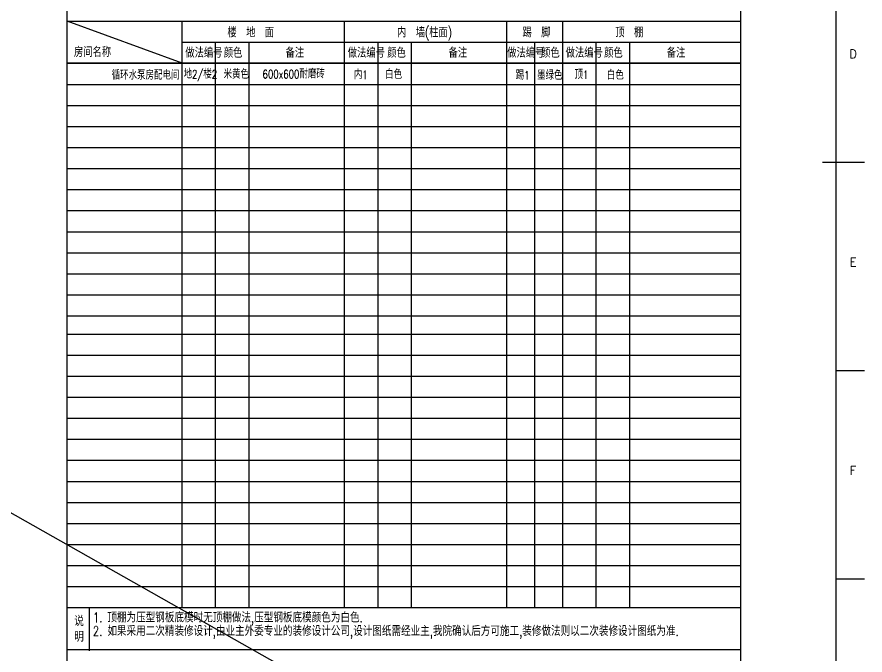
# Model space of a CAD drawing. Header units: millimetres. Extents: x 272502 to 382320, y 153465 to 264763.
# Drawn here: x 352103 to 382320, y 217472 to 240215 of the extents above; entities that cross this region are included whole.
import ezdxf
from ezdxf.enums import TextEntityAlignment as Align

# ---------------------------------------------------------------- set-up
doc = ezdxf.new("R2010")
doc.units = ezdxf.units.MM
doc.header["$LTSCALE"] = 1000
doc.layers.get('0').update_dxf_attribs({"color": 8})
for name, color, linetype in [('-人员定位', 6, 'Continuous'), ('PUB_TEXT', 8, 'Continuous'), ('工程做法表', 8, 'Continuous')]:
    doc.layers.add(name, color=color, linetype=linetype)
doc.styles.add('BIGFONT', font='geditxt.shx', dxfattribs={"bigfont": 'hztxt.shx'})
doc.styles.add('HZ', font='geditxt.shx', dxfattribs={"width": 0.75, "bigfont": 'hzfs_1.shx'})
doc.styles.get("Standard").update_dxf_attribs({"font": 'txt', "bigfont": 'gbcbig.shx'})

# ---------------------------------------------------------------- blocks, each defined once
blk = doc.blocks.new('GEDI_WK_A11')
at = {"color": 3}
for p, q in [((1040, 297), (1050, 297)), ((1040, 222.75), (1050, 222.75)), ((1040, 148.5), (1050, 148.5))]:
    blk.add_line(p, q, dxfattribs=at)
blk.add_lwpolyline([(0, 0, 0.1, 0.1, 0), (1050, 0, 0.1, 0.1, 0), (1050, 594, 0.1, 0.1, 0), (0, 594, 0.1, 0.1, 0)], format="xyseb", close=True, dxfattribs=at)
blk.add_lwpolyline([(25, 10), (1040, 10), (1040, 584), (25, 584)], close=True, dxfattribs=at)
blk.add_lwpolyline([(1035, 297, 0.5, 0.5, 0), (1050, 297, 0.5, 0.5, 0)], format="xyseb", dxfattribs=at)
for s, p in [('D', (1046, 334.12)), ('E', (1046, 259.88)), ('F', (1046, 185.62))]:
    blk.add_text(s, height=3, dxfattribs=at).set_placement(p, align=Align.CENTER)

msp = doc.modelspace()

# ---------------------------------------------------------------- linework, layer by layer
at = {"layer": '-人员定位'}
msp.add_line((277294.7, 264737.7), (382294.7, 205337.7), dxfattribs=at)
at = {"layer": '工程做法表'}
for p, q in [((357986.4, 238562.3), (353886.4, 240062.3)), ((353886.4, 240062.3), (377886.4, 240062.3)), ((357986.4, 239312.3), (377886.4, 239312.3)), ((359180.1, 219162.3), (359180.1, 239312.3)), ((360373.9, 219162.3), (360373.9, 239312.3)), ((364967.6, 219162.3), (364967.6, 239312.3)), ((366161.4, 219162.3), (366161.4, 239312.3)), ((370555.1, 219162.3), (370555.1, 239312.3)), ((371548.9, 219162.3), (371548.9, 239312.3)), ((372742.6, 219162.3), (372742.6, 239312.3)), ((373936.4, 219162.3), (373936.4, 239312.3)), ((377886.4, 238562.3), (353886.4, 238562.3)), ((353886.4, 238562.3), (377886.4, 238562.3)), ((353886.4, 237812.3), (377886.4, 237812.3)), ((353886.4, 237062.3), (377886.4, 237062.3)), ((353886.4, 236312.3), (377886.4, 236312.3)), ((353886.4, 236312.3), (377886.4, 236312.3)), ((353886.4, 236312.3), (377886.4, 236312.3)), ((353886.4, 235562.3), (377886.4, 235562.3)), ((353886.4, 234812.3), (377886.4, 234812.3)), ((353886.4, 234062.3), (377886.4, 234062.3)), ((353886.4, 233312.3), (377886.4, 233312.3)), ((353886.4, 233312.3), (377886.4, 233312.3)), ((353886.4, 232562.3), (377886.4, 232562.3)), ((353886.4, 231812.3), (377886.4, 231812.3)), ((353886.4, 231062.3), (377886.4, 231062.3)), ((353886.4, 230312.3), (377886.4, 230312.3)), ((353886.4, 229562.3), (377886.4, 229562.3)), ((353886.4, 228912.3), (377886.4, 228912.3)), ((353886.4, 228912.3), (377886.4, 228912.3)), ((353886.4, 228162.3), (377886.4, 228162.3)), ((353886.4, 227412.3), (377886.4, 227412.3)), ((353886.4, 226662.3), (377886.4, 226662.3)), ((353886.4, 226662.3), (377886.4, 226662.3)), ((353886.4, 225912.3), (377886.4, 225912.3)), ((353886.4, 225162.3), (377886.4, 225162.3)), ((353886.4, 224412.3), (377886.4, 224412.3)), ((353886.4, 224412.3), (377886.4, 224412.3)), ((353886.4, 223662.3), (377886.4, 223662.3)), ((353886.4, 222912.3), (377886.4, 222912.3)), ((353886.4, 222162.3), (377886.4, 222162.3)), ((353886.4, 221412.3), (377886.4, 221412.3)), ((353886.4, 220662.3), (377886.4, 220662.3)), ((353886.4, 219912.3), (377886.4, 219912.3)), ((353886.4, 219162.3), (377886.4, 219162.3)), ((354686.4, 217617), (354686.4, 219162.3))]:
    msp.add_line(p, q, dxfattribs=at)
at = {"layer": '工程做法表', "const_width": 50}
for points in [[(377886.4, 262143.6), (377886.4, 213217), (353886.4, 213217), (353886.4, 262143.6)], [(353886.4, 240062.3), (377886.4, 240062.3)], [(353886.4, 217662.3), (377886.4, 217662.3)]]:
    msp.add_lwpolyline(points, dxfattribs=at)
at = {"layer": '工程做法表'}
for points in [[(357986.4, 219162.3), (357986.4, 240062.3)], [(363773.9, 219162.3), (363773.9, 240062.3)], [(369561.4, 219162.3), (369561.4, 240062.3)], [(371548.9, 219162.3), (371548.9, 240062.3)], [(353886.4, 238562.3), (377886.4, 238562.3)], [(353886.4, 219162.3), (377886.4, 219162.3)]]:
    msp.add_lwpolyline(points, dxfattribs=at)

# ---------------------------------------------------------------- block references
at = {"xscale": 100, "yscale": 100, "zscale": 100}
msp.add_blockref('GEDI_WK_A11', (277294.7, 205337.7), dxfattribs=at)

# ---------------------------------------------------------------- texts
at = {"layer": 'PUB_TEXT', "linetype": 'Continuous'}
for s, height, style, width, p in [('楼  地  面', 350, 'BIGFONT', 0.7, (359601, 239489.6)), ('内  墙(柱面)', 350, 'BIGFONT', 0.7, (365647.1, 239489.6)), ('踢  脚', 350, 'BIGFONT', 0.7, (370114.5, 239489.6)), ('顶  棚', 350, 'BIGFONT', 0.7, (373422.1, 239489.6)), ('房间名称', 350, 'BIGFONT', 0.7, (354134, 238788.1)), ('做法编号', 350, 'BIGFONT', 0.7, (358102, 238762.3)), ('颜色', 350, 'BIGFONT', 0.7, (359473.5, 238762.3)), ('备注', 350, 'BIGFONT', 0.7, (361672.7, 238762.3)), ('做法编号', 350, 'BIGFONT', 0.7, (363889.8, 238762.3)), ('颜色', 350, 'BIGFONT', 0.7, (365296.2, 238762.3)), ('备注', 350, 'BIGFONT', 0.7, (367481.2, 238762.3)), ('做法编号', 350, 'BIGFONT', 0.7, (369571.3, 238762.3)), ('颜色', 350, 'BIGFONT', 0.7, (370777.7, 238762.3)), ('做法编号', 350, 'BIGFONT', 0.7, (371653, 238762.3)), ('颜色', 350, 'BIGFONT', 0.7, (373024.2, 238762.3)), ('备注', 350, 'BIGFONT', 0.7, (375256.2, 238762.3)), ('循环水泵房配电间', 298.14, 'HZ', 0.75, (355476.8, 237984.8)), ('地2/楼2', 298.14, 'HZ', 0.75, (358038.8, 238025.3)), ('米黄色', 298.14, 'HZ', 0.75, (359464.7, 238018.7)), ('600x600耐磨砖', 298.14, 'HZ', 0.75, (360853.2, 238026.7)), ('内1', 298.14, 'HZ', 0.75, (364108, 238003.1)), ('白色', 298.14, 'HZ', 0.75, (365223, 238011.6)), ('踢1', 298.14, 'HZ', 0.75, (369869.6, 237982)), ('墨绿色', 298.14, 'HZ', 0.75, (370634.9, 237980)), ('顶1', 298.14, 'HZ', 0.75, (371967.8, 238005.6)), ('白色', 298.14, 'HZ', 0.75, (373121.2, 237987)), ('说', 350, 'BIGFONT', 0.8, (354138.1, 218507.9)), ('1. 顶棚为压型钢板底模时无顶棚做法,压型钢板底模颜色为白色.', 350, 'HZ', 0.75, (354807.3, 218636.6)), ('2. 如果采用二次精装修设计,由业主外委专业的装修设计公司,设计图纸需经业主,我院确认后方可施工,装修做法则以二次装修设计图纸为准.', 350, 'HZ', 0.75, (354807.3, 218153.6)), ('明', 350, 'BIGFONT', 0.8, (354138.1, 217948.4))]:
    msp.add_text(s, height=height, dxfattribs=dict(at, style=style, width=width)).set_placement(p)

doc.saveas('drawing.dxf')
